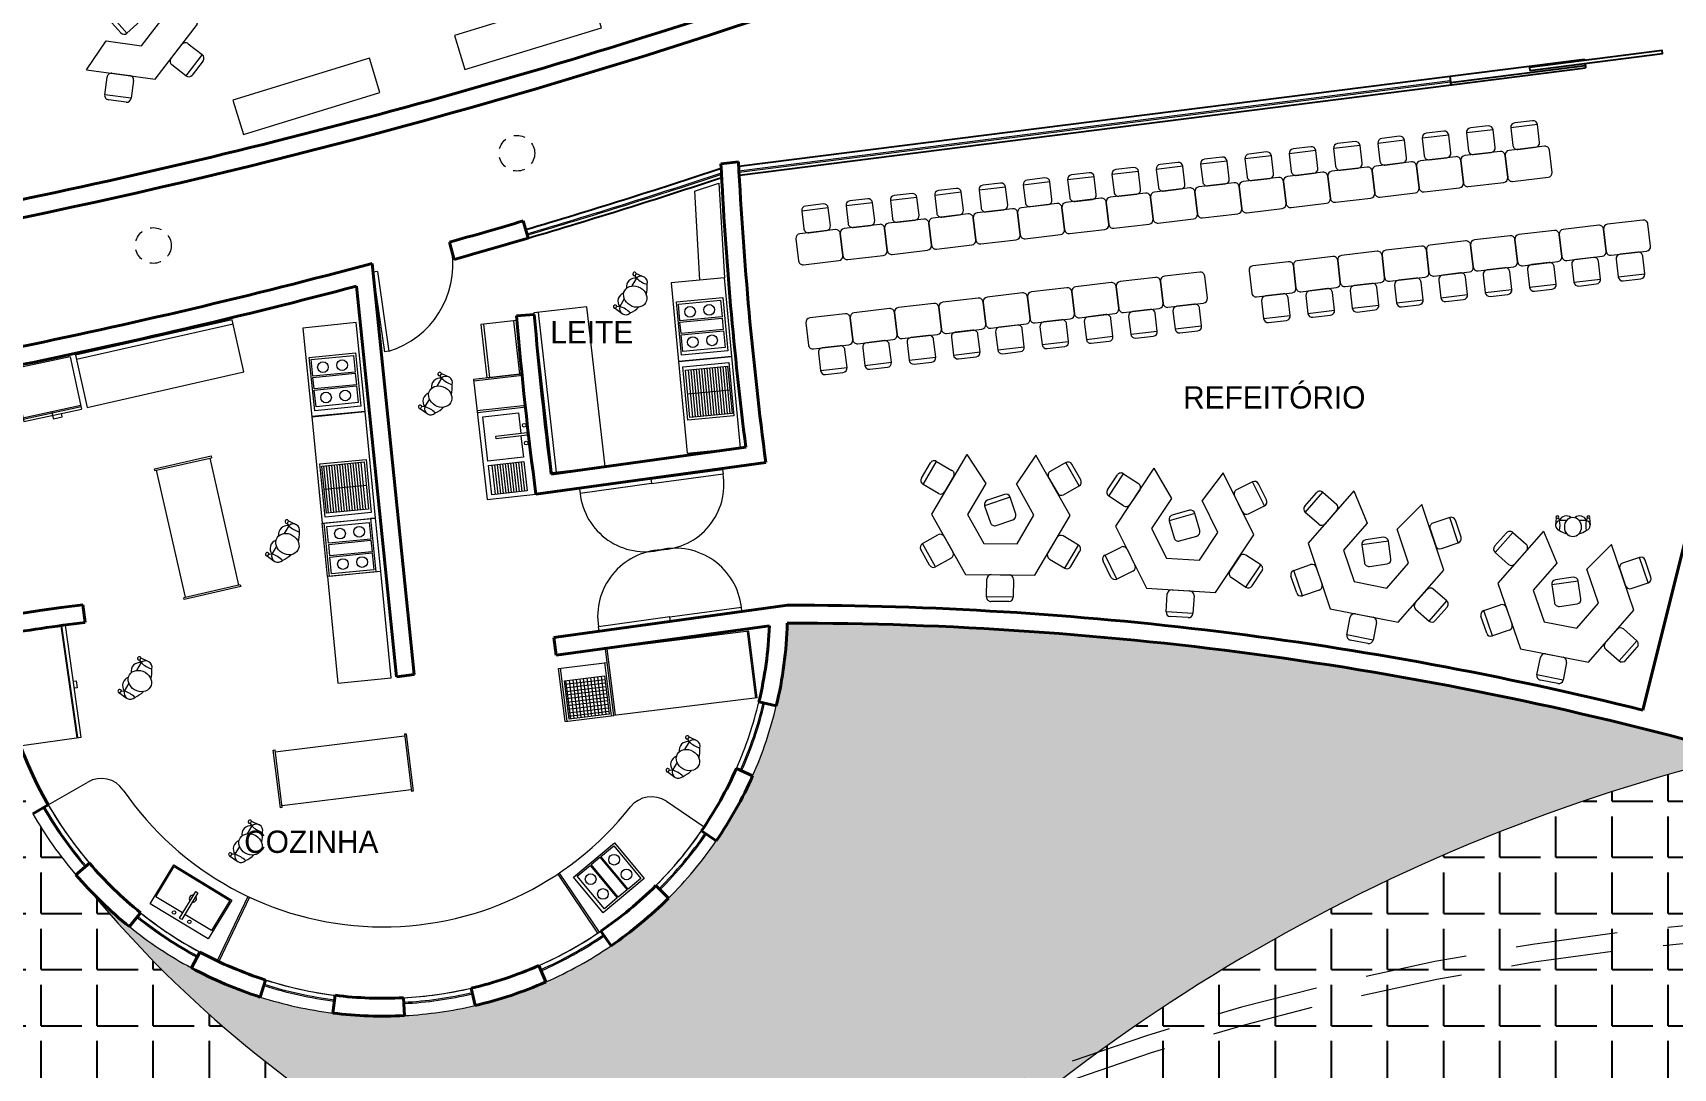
# Model space of a CAD drawing. Header units: millimetres. Extents: x 280 to 436, y 197 to 245.
# Drawn here: x 392.06 to 410.44, y 207.75 to 219.34 of the extents above; entities that cross this region are included whole.
import ezdxf

# ---------------------------------------------------------------- set-up
doc = ezdxf.new("R2010")
doc.units = ezdxf.units.MM
doc.header["$MEASUREMENT"] = 0
doc.linetypes.add('DASHED', pattern=[19.049999999999997, 12.7, -6.35])
for name, color, linetype, lineweight in [('AMBIENTACION', 23, 'Continuous', 18), ('CRISTAL', 141, 'Continuous', 13), ('DELGADITS', 171, 'Continuous', 9), ('JARDINERAS', 114, 'Continuous', 20), ('MUEBLES', 31, 'Continuous', 20), ('MURO CANCELERIA', 254, 'Continuous', 25), ('MUROS', 230, 'Continuous', 40), ('NOTAS', 7, 'Continuous', 18), ('PROYECCIONES', 161, 'DASHED', 20), ('PUERTAS', 180, 'Continuous', 18)]:
    doc.layers.add(name, color=color, linetype=linetype, lineweight=lineweight)
doc.layers.add('PISO BANQUETA', color=155, linetype='Continuous')
pattern_1 = [(0, (113.6635828855071, 389.9024706518978), (0, 0.62865), [0.4572, -0.17145]), (90, (113.6635828855071, 389.9024706518978), (-0.62865, 3.849243921652188e-17), [0.4572, -0.17145])]

# ---------------------------------------------------------------- blocks, each defined once
blk = doc.blocks.new('EDUCADORA PLANTA')
for p, q in [((-0.1864672289454461, 0.2091427851250387), (-0.1936270911326119, 0.1343951389722235)), ((-0.1864672289454461, 0.2091427851250387), (-0.1605135468888079, 0.2091427851250387)), ((-0.1605135468888079, 0.2091427851250387), (-0.1499999999975898, 0.1850000000000023)), ((-0.06763607746432854, 0.1850000000000307), (-0.1500000000000341, 0.1850000000000307)), ((0.1500000000000909, 0.1850000000000307), (0.06763607746432854, 0.1850000000000307)), ((0.1605135468927301, 0.2091427851250671), (0.150000000001512, 0.1850000000000307)), ((0.1864672289493683, 0.2091427851250671), (0.1605135468927301, 0.2091427851250671)), ((0.1864672289493683, 0.2091427851250671), (0.1936270911365341, 0.134395138972252))]:
    blk.add_line(p, q)
for centre, radius, start, end in [((-0.1360690919642593, 0.1288818236636189), 0.05782144856330422, 103.9414223532395, 256.0585776471128), ((-0.173490387917127, 0.2191794459255334), 0.01640527241768489, 322.2806059089859, 217.7193940910142), ((-0.07499999999930651, 0.1538370489080592), 0.0812165593983424, 50.44505131534515, 157.4368215115717), ((-0.3760620561862993, 0.1288818236609757), 0.2329233843179406, 346.0585776470556, 13.94142235294599), ((0.07500000000004547, 0.153837048905018), 0.08121655940112812, 22.56317848996431, 129.5549486836888), ((0.3760620561862993, 0.1288818236609472), 0.2329233843179406, 166.0585776470556, 193.941422352946), ((0.1360690919644298, 0.1288818236642157), 0.05782144856330422, 283.9414223532394, 76.05857764711287), ((0.1734903879210492, 0.2191794459255618), 0.01640527241768489, 322.2806059089859, 217.7193940910142), ((-5.684341886080801e-14, 0.2878236122147086), 0.2622037156432949, 235.1050018533677, 255.1658892739469), ((-5.684341886080801e-14, 0.2878236122147086), 0.2622037156432949, 284.8341107260804, 304.8949981466323)]:
    blk.add_arc(centre, radius, start, end)
blk.add_ellipse((0, 0.1100000000000136), major_axis=(0, 0.1100000000000136), ratio=0.8405402725447844)
blk = doc.blocks.new('MESA COMEDOR')
for p, q in [((0.09931758270556656, 0.01166266545527606), (-0.09931758270556656, -0.01166266545527606)), ((0.1548077067859595, -0.03216479316992604), (-0.1431450413307402, -0.06715278953575421)), ((-0.1431450413307402, -0.06715278953572579), (-0.1198197104201881, -0.2657879549468873)), ((0.1781330376965684, -0.2307999585810592), (0.1548077067859595, -0.03216479316989762)), ((0.2336231617769613, -0.2746274172062044), (-0.1636471690453618, -0.3212780790273086)), ((-0.0643295863397384, -0.3096154135720326), (0.1343055790713947, -0.2862900826614805)), ((0.3182699494955727, -0.5667488325952377), (0.289113285857411, -0.3184548758313497)), ((-0.2074746276704786, -0.37676820310773), (-0.1783179640323169, -0.6250621598716464)), ((-0.1228278399518672, -0.6688896184967916), (0.2744424908703991, -0.6222389566756874))]:
    blk.add_line(p, q)
for centre, start, end in [((0.1051489154331762, -0.03799612589753565), 6.697456894961179, 96.69745689495635), ((-0.09348624997795696, -0.06132145680808776), 96.69745689496278, 186.6974568949612), ((-0.1578158363176954, -0.3709368703800919), 96.69745689496278, 186.6974568949612), ((-0.07016091906740485, -0.2599566222192493), 186.6974568949612, 276.6974568949628), ((0.1284742463437283, -0.2366312913086972), 276.6974568949628, 6.697456894961179), ((0.2394544945046277, -0.3242862085590161), 6.697456894961179, 96.69745689496278), ((-0.1286591726795336, -0.6192308271440083), 186.6974568949612, 276.6974568949628), ((0.2686111581427326, -0.5725801653228757), 276.6974568949628, 6.697456894949857)]:
    blk.add_arc(centre, 0.05, start, end)
blk = doc.blocks.new('MESA COMEDOR MULTIPLE')
for p, q in [((-0.8927196992253812, 0.3949190244535146), (-0.7931134417410703, 0.5683508366159913)), ((-0.8742633105558184, 0.3266595070417679), (-0.7248539243293521, 0.5868072252855256)), ((-0.3887715267468934, 0.6686799229354392), (-0.7767094575638112, -0.004130463123033223)), ((-0.7248539243293521, 0.5868072252855541), (-0.551422112166847, 0.4872009678012148)), ((-0.3887715267468366, 0.6686799229354108), (-0.1721373483193247, 0.3437045681506561)), ((0.3877549218651097, 0.6689242059024991), (0.1713763192519195, 0.3438996655201549)), ((0.7763431416892672, -0.003248412405866929), (0.3877549218651097, 0.6689242059025275)), ((0.723612182003194, 0.5876433603126543), (0.5504071012463214, 0.4876433603126316)), ((0.8736121820031713, 0.3278357391772886), (0.723612182003194, 0.5876433603126259)), ((0.8919134521924548, 0.3961370093665266), (0.791913452192432, 0.5693420901234276)), ((-0.5329657234972842, 0.4189414503894966), (-0.6325719809815951, 0.2455096382269915)), ((0.5321058310570947, 0.4193420901233935), (0.6321058310570606, 0.2461370093665209)), ((-0.7008314983933133, 0.2270532495574571), (-0.8742633105558184, 0.3266595070417964)), ((-0.1721373483193247, 0.3437045681506561), (-0.3725643343123011, -0.003900930333259112)), ((0.1017102599942632, 0.1941391091063736), (-0.1811892238068253, 0.09429982793366776)), ((0.03792046583191677, 0.2246491428778086), (-0.1506791900354187, 0.1580896220960142)), ((0.1682697807760292, 0.005539453239009617), (0.1017102599942632, 0.194139109106402)), ((0.3721980184376434, -0.003477945195669463), (0.1713763192519195, 0.3438996655201549)), ((0.7004071012462987, 0.2278357391772943), (0.8736121820032281, 0.327835739177317)), ((-0.1811892238068253, 0.09429982793369618), (-0.1146297030250594, -0.09429982793369618)), ((-0.7767094575638112, -0.004130463123061645), (-0.3880643685864129, -0.676401452627033)), ((-0.3725643343123579, -0.00390093033323069), (-0.1861905881876282, -0.3262867426806508)), ((-0.05083990886271295, -0.1248098617051028), (0.1377597470046226, -0.05825034092330839)), ((0.1861905881875145, -0.3260752501118702), (0.3721980184376434, -0.003477945195669463)), ((0.38846193104024, -0.6759604272684214), (0.7763431416892104, -0.003248412405838508)), ((-0.8738986461648324, -0.3356932703610198), (-0.7008072664012843, -0.2354965925140391)), ((-0.7236036293942902, -0.5953303400062566), (-0.8738986461647755, -0.3356932703610198)), ((-0.6324852519986734, -0.2537202679931738), (-0.5322885741517211, -0.426811647756665)), ((-0.1861905881876282, -0.3262867426806224), (0.1861905881874577, -0.3260752501118134)), ((0.6325008752882013, -0.2530587299553702), (0.532304197441249, -0.4261501097188614)), ((0.8739142694543602, -0.3350317323232161), (0.7008228896908122, -0.2348350544762354)), ((0.7236192526838181, -0.594668801968453), (0.8739142694543034, -0.3350317323232161)), ((-0.791925643796958, -0.5771066645271503), (-0.8921223216439671, -0.4040152847636591)), ((-0.5505122496308559, -0.4951336621592759), (-0.7236036293943471, -0.595330340006285)), ((0.5505278729203837, -0.4944721241214722), (0.723619252683875, -0.5946688019684814)), ((0.7919412670864858, -0.5764451264893466), (0.892137944933495, -0.4033537467258554)), ((-0.3880643685864129, -0.6764014526270046), (0.38846193104024, -0.6759604272684498)), ((-0.1498012187730069, -0.9261809399477556), (-0.1498012187730069, -0.7261809399477386)), ((-0.09980121877299553, -0.6761809399477272), (0.1001987812269931, -0.6761809399477272)), ((0.1501987812270045, -0.7261809399477386), (0.1501987812270045, -0.9261809399477556)), ((0.1501987812270045, -0.9261809399477272), (-0.1498012187730069, -0.9261809399477272)), ((0.1001987812269931, -0.976180939947767), (-0.09980121877299553, -0.976180939947767))]:
    blk.add_line(p, q)
for centre, start, end in [((-0.7497554887004299, 0.5434492722449136), 60.13016372533556, 150.1301637253356), ((0.7486121820032281, 0.5443420901234219), 30.00000000000054, 119.9999999999997), ((-0.8493617461847407, 0.3700174600824369), 150.1301637253414, 240.1301637253356), ((-0.5763236765379247, 0.4438430147605743), 330.1301637253355, 60.13016372533556), ((0.5754071012462987, 0.4443420901233992), 119.9999999999997, 210.0000000000005), ((0.848612182003194, 0.3711370093665209), 299.9999999999997, 29.99999999999327), ((-0.6759299340222356, 0.2704112025980976), 240.1301637253356, 330.1301637253355), ((0.05456034602735826, 0.1774992289109605), 19.43866690133946, 109.4386669013328), ((0.6754071012462646, 0.2711370093665266), 210.0000000000005, 299.9999999999997), ((-0.1340393098399772, 0.1109397081291661), 109.43866690134, 199.4386669013395), ((0.1211198668091811, -0.0111004269564603), 289.43866690134, 19.43866690133946), ((-0.06747978905821128, -0.07765994773825469), 199.4386669013395, 289.43866690134), ((-0.8488494767030375, -0.378966115301921), 120.0650818626725, 210.0650818626725), ((-0.6757580969395462, -0.2787694374549119), 30.06508186267251, 120.0650818626725), ((0.6757737202290741, -0.2781078994171082), 59.93491813732749, 149.9349181373275), ((0.8488650999925653, -0.3783045772641174), 329.9349181373275, 59.93491813732749), ((-0.575561419092594, -0.4518608172184031), 300.0650818626725, 30.06508186267251), ((0.5755770423821218, -0.4511992791805994), 149.9349181373275, 239.9349181373275), ((-0.7486527988560852, -0.5520574950653838), 210.0650818626798, 300.0650818626725), ((-0.09980121877299553, -0.7261809399477386), 90, 180), ((0.1001987812269931, -0.7261809399477386), 0, 90), ((0.748668422145613, -0.5513959570275802), 239.9349181373275, 329.9349181373202), ((-0.09980121877299553, -0.9261809399477556), 180, 270), ((0.1001987812269931, -0.9261809399477556), 270.0000000000065, 0)]:
    blk.add_arc(centre, 0.05, start, end)
blk = doc.blocks.new('ANAQUEL CHICO')
for p, q in [((-0.1958384647675189, -0.6536050344858495), (-0.02760608545094101, -0.02575324739794382)), ((-0.1765199482418325, -0.6587814153878924), (-0.008287568925140931, -0.03092962829998669)), ((-0.02760608545094101, -0.02575324739794382), (-0.008287568925140931, -0.03092962829998669)), ((-0.01346394982721222, -0.05024814482578677), (1.396787756554829, -0.4281239506754844)), ((1.401964137456901, -0.4088054341496843), (1.233731758140209, -1.03665722123759)), ((1.421282653982701, -0.4139818150517272), (1.253050274666009, -1.041833602139633)), ((1.401964137456901, -0.4088054341496843), (1.421282653982701, -0.4139818150517272)), ((-0.1765199482418325, -0.6587814153878924), (-0.1958384647675189, -0.6536050344858495)), ((1.23890813904228, -1.01733870471179), (-0.1713435673397612, -0.6394628988621207)), ((1.253050274666009, -1.041833602139633), (1.233731758140209, -1.03665722123759))]:
    blk.add_line(p, q)
blk = doc.blocks.new('TARJA ESCAMOCHE')
for p, q in [((-0.1967024742779131, -0.7341036279796924), (0, 0)), ((-0.1967024742779131, -0.7341036279796924), (0, 0)), ((0, 0), (0.4926221714074472, -0.1319977130023062)), ((0.002209583420267336, -0.3781240529276886), (0.0927102969524185, -0.04037079190459281)), ((0.0927102969524185, -0.04037079190459281), (0.474250998336629, -0.1426043147201028)), ((0.474250998336629, -0.1426043147201028), (0.285313095411766, -0.8477301679111235)), ((0.4926221714074472, -0.1319977130023062), (0.2959196971295341, -0.8661013409819986)), ((-0.09622760597244451, -0.7454966450956135), (-0.005554987932782751, -0.4071018277163887)), ((0.3797820468741975, -0.4951672413156132), (0.3797820468741975, -0.4951672413156132)), ((0.2959196971295341, -0.8661013409819986), (-0.1967024742779131, -0.7341036279796924)), ((0.285313095411766, -0.8477301679111235), (-0.09622760597244451, -0.7454966450956135))]:
    blk.add_line(p, q)
blk.add_lwpolyline([(0.2676874384429766, -0.4803169152016835), (-0.0703866007581837, -0.3897302494158055), (-0.06262202940501993, -0.3607524746271338), (0.2754520097961404, -0.4513391404130118)], close=True)
for centre in [(-0.01898309493117267, -0.2844618543424815), (-0.07105732358661498, -0.4788055214497149)]:
    blk.add_circle(centre, 0.02)
for start, end in [(186.512096378192, 323.4879036218056), (7.538388449068692, 142.4616115508931)]:
    blk.add_arc((0.1890116961820922, -0.4440504799078724), 0.04, start, end)
blk = doc.blocks.new('ANAQUEL DE ESCAMOCHE')
at = {"layer": 'MUEBLES'}
for p, q in [((-0.2022794694919412, 1.788598058878051), (-0.7984788224512158, 1.721171569047385)), ((-0.7984788224512158, 1.721171569047385), (-0.5961993529592746, -0.06742648983060917)), ((-0.7487955430379429, 1.726790443199945), (-0.5465160735460017, -0.06180761567804893)), ((0, 0), (-0.2022794694919412, 1.788598058878051)), ((-0.5961993529592746, -0.06742648983060917), (0, 0))]:
    blk.add_line(p, q, dxfattribs=at)
blk = doc.blocks.new('REFRIGERADOR')
for p, q in [((0, 0), (-0.1720029425722487, -0.6419237207306594)), ((0, 0), (0.5795554957734339, -0.1552914270615133)), ((0.5400346606495532, -0.1447018512058946), (0.3680317180774182, -0.786625571936554)), ((0.5545235480439032, -0.1485841368824197), (0.3825206054717682, -0.7905078576130791)), ((0.4075525532012989, -0.7972151477921727), (0.5795554957734339, -0.1552914270615418)), ((0.4540331893634857, -0.4656637115712101), (0.4935540244873664, -0.4762532874268572)), ((0.4935540244873664, -0.4762532874268572), (0.5321910575388529, -0.4866060492309714)), ((0.5580729620490956, -0.3900134666020563), (0.5194359289976092, -0.3796607047979421)), ((0.5321910575388529, -0.4866060492309714), (0.5580729620490956, -0.3900134666020563)), ((-0.1720029425722487, -0.6419237207306594), (0.4075525532012989, -0.7972151477921727))]:
    blk.add_line(p, q)
blk = doc.blocks.new('HORNO')
at = {"layer": 'MUEBLES'}
for p, q in [((0.7750923428491205, 0.348900931578811), (0, 0)), ((1.377134636914036, -1.134724720719362), (0.7203799421774306, 0.3242726305261669)), ((1.386253370359327, -1.130620003877254), (0.7294986756227217, 0.3283773473682743)), ((1.431847037585726, -1.110096419666746), (0.7750923428491205, 0.348900931578811)), ((0, 0), (0.6567546947365486, -1.458997351245529)), ((1.103469690217423, -0.3805977440439108), (1.139944623998531, -0.3641788766755099)), ((1.139944623998531, -0.3641788766755099), (1.180991792419604, -0.4553662111283643)), ((1.180991792419604, -0.4553662111283643), (1.144516858638497, -0.4717850784967936)), ((0.6567546947365486, -1.458997351245529), (1.431847037585726, -1.110096419666746))]:
    blk.add_line(p, q, dxfattribs=at)
blk = doc.blocks.new('TARJA CON MESA DE APOYO')
at = {"layer": 'MUEBLES'}
for p, q in [((-0.2184917042943084, 1.943739432577757), (-0.6159882953720626, 1.899057668046936)), ((-0.6159882953720626, 1.899057668046936), (-0.5489656485758019, 1.302812781430362)), ((-0.5861760510412068, 1.902408800386752), (-0.5191534042449462, 1.306163913770206)), ((-0.1812813018289035, 1.344143413621424), (-0.2483039486251641, 1.94038830023797)), ((-0.1514690574980477, 1.347494545961212), (-0.2184917042943084, 1.943739432577757)), ((-0.1514690574980477, 1.347494545961212), (-0.69802687022991, 1.286057119731339)), ((-0.1492349692715038, 1.327619716407298), (-0.695792782003366, 1.266182290177397)), ((-0.5489656485758019, 1.302812781430362), (-0.1514690574980477, 1.347494545961212)), ((0, 0), (-0.1514690574980477, 1.347494545961212)), ((-0.6976817732044083, 1.28298707778751), (-0.5465578127318622, -0.06143742622992932)), ((-0.111704411327139, 0.9937414776943001), (-0.6582622240589444, 0.9323040514643992)), ((-0.1094703231005951, 0.9738666481404437), (-0.6560281358324005, 0.9124292219105428)), ((-0.5941243000447685, 0.8673209099663666), (-0.1966277089670712, 0.9120026744971881)), ((-0.5382720943812274, 0.3704501711192449), (-0.5941243000447685, 0.8673209099663666)), ((-0.1966277089670712, 0.9120026744971881), (-0.1706525137600465, 0.6809229117398559)), ((-0.1673013814202591, 0.6511106674090001), (-0.1407755033034732, 0.4151319356500665)), ((-0.1407755033034732, 0.4151319356500665), (-0.5382720943812274, 0.3704501711192449)), ((-0.532663012699004, 0.3205508246815327), (-0.1351664216212498, 0.3652325892123542)), ((-0.4957558415264316, -0.007781659083065051), (-0.532663012699004, 0.3205508246815327)), ((-0.4929133535912911, 0.3250190011345921), (-0.4560061824187187, -0.003313482629977216)), ((-0.4631011092603217, 0.328370133474408), (-0.426193938087863, 3.764970981023907e-05)), ((-0.4332888649295796, 0.3317212658142523), (-0.3963816937570073, 0.003388782049654537)), ((-0.4034766205987239, 0.3350723981540398), (-0.3665694494261516, 0.006739914389470414)), ((-0.3736643762678113, 0.3384235304938557), (-0.3367572050953527, 0.01009104672928629)), ((-0.3438521319370693, 0.3417746628336715), (-0.306944960764497, 0.01344217906910217)), ((-0.3140398876062136, 0.3451257951734874), (-0.2771327164336412, 0.01679331140891804)), ((-0.2842276432754147, 0.3484769275132749), (-0.2473204721028992, 0.0201444437487055)), ((-0.2544153989446158, 0.3518280598530907), (-0.2175082277721003, 0.02349557608852137)), ((-0.2246031546137033, 0.3551791921929066), (-0.1876959834411878, 0.02684670842833725)), ((-0.1947909102829044, 0.3585303245327509), (-0.1578837391103889, 0.03019784076815313)), ((-0.1649786659521055, 0.3618814568725384), (-0.1280714947795332, 0.033548973107969)), ((-0.1351664216212498, 0.3652325892123542), (-0.09825925044879114, 0.03690010544778488)), ((-0.5465578127319191, -0.06143742622990089), (0, 0)), ((-0.09825925044879114, 0.03690010544778488), (-0.4957558415264316, -0.007781659083065051))]:
    blk.add_line(p, q, dxfattribs=at)
blk.add_lwpolyline([(-0.4480994030519128, 0.6497356843386513), (-0.1002898858588992, 0.688832228303113), (-0.09693875351911174, 0.6590199839722857), (-0.4447482707121253, 0.6199234400077955)], close=True, dxfattribs=at)
for centre in [(-0.1321866133580443, 0.7720034536870912), (-0.1097117562432572, 0.5720632950585127)]:
    blk.add_circle(centre, 0.02, dxfattribs=at)
blk = doc.blocks.new('ESTUFA DOBLE (carnes y sopas)')
at = {"layer": 'MUEBLES'}
for p, q in [((0, 0), (-0.5969253120485405, -0.06066441985015558)), ((0.1011073664168407, -0.9948755200809103), (0, 0)), ((-0.5969253120485405, -0.06066441985015558), (-0.4958179456315861, -1.055539939931066)), ((0.1011073664168975, -0.9948755200809387), (-0.4960684743249431, -1.053022018120458)), ((-0.4960684743249431, -1.053022018120458), (-0.3797754782459037, -2.247373699604083)), ((-0.4958179456315861, -1.055539939931066), (0.1011073664168407, -0.9948755200809103)), ((0.2174003624959369, -2.189227201564591), (0.1011073664168975, -0.9948755200809387)), ((-0.3640192900443822, -1.604526008821637), (-0.3124626314084367, -2.134022917575066)), ((-0.334160498007293, -1.601618683919668), (-0.2826038393713475, -2.131115592673069)), ((-0.3043017059702038, -1.59871135901767), (-0.2527450473342583, -2.1282082677711)), ((-0.2744429139331146, -1.595804034115702), (-0.2228862552971691, -2.125300942869131)), ((-0.2445841218960254, -1.592896709213733), (-0.1930274632600799, -2.122393617967163)), ((-0.2445841218960254, -1.592896709213733), (-0.1930274632600799, -2.122393617967163)), ((-0.2147253298589362, -1.589989384311764), (-0.1631686712229907, -2.119486293065165)), ((-0.184866537821847, -1.587082059409767), (-0.1333098791859015, -2.116578968163196)), ((-0.184866537821847, -1.587082059409767), (-0.1333098791859015, -2.116578968163196)), ((-0.1550077457847578, -1.584174734507798), (-0.1034510871488123, -2.113671643261227)), ((-0.1550077457847578, -1.584174734507798), (-0.1034510871488123, -2.113671643261227)), ((-0.1251489537476687, -1.581267409605829), (-0.07359229511172316, -2.110764318359259)), ((-0.09529016171052263, -1.57836008470386), (-0.04373350307463397, -2.107856993457261)), ((-0.06543136967343344, -1.575452759801863), (-0.01387471103748794, -2.104949668555292)), ((-0.03557257763634425, -1.572545434899894), (0.01598408099960125, -2.102042343653324)), ((-0.005713785599255061, -1.569638109997925), (0.04584287303669043, -2.099135018751355)), ((0.02414500643783413, -1.566730785095956), (0.07570166507377962, -2.096227693849357)), ((0.05400379847492331, -1.563823460193959), (0.1055604571108688, -2.093320368947388)), ((0.1146173851694812, -1.825180035518372), (-0.3582407465406163, -1.871221825143181)), ((-0.3797754782459037, -2.247373699604083), (0.2174003624959369, -2.189227201564591)), ((0.2174003624959369, -2.189227201564591), (0.1613000797827908, -2.194689637845897)), ((0.2755468605354281, -2.786403042306461), (0.2174003624959369, -2.189227201564591)), ((-0.3797754782459037, -2.247373699604083), (-0.3562523155268309, -2.245083269480148)), ((-0.3216289802064125, -2.84454954034598), (-0.3797754782459037, -2.247373699604083)), ((0.2755468605354281, -2.786403042306461), (-0.3216289802064125, -2.84454954034598)), ((-0.3216289802064125, -2.84454954034598), (-0.2053359841273732, -4.038901221829718)), ((0.3918398566144674, -3.980754723790085), (0.2755468605354281, -2.786403042306461)), ((-0.2053359841273732, -4.038901221829605), (0.3918398566144674, -3.980754723790085)), ((0.3719339952564269, -3.982692940391416), (0.3918398566144674, -3.980754723790085))]:
    blk.add_line(p, q, dxfattribs=at)
for points in [[(0.05387372059271911, -0.9347748673155536), (-0.4634615498493417, -0.9873506978523778), (-0.5241259696994689, -0.3904253858038373), (-0.00679069925740805, -0.3378495552670415)], [(-0.01112015491492002, -0.5534305151582828), (-0.4837799120061277, -0.6014660555712794), (-0.5027643414230738, -0.4146632066895108), (-0.03010458433186614, -0.3666276662764858)], [(0.00306782996790389, -0.6952755923990424), (-0.4699633698637626, -0.7433488818535068), (-0.4829434054871058, -0.6156280228389335), (-0.009912205655496109, -0.5675547333844406)], [(0.02368463584497249, -0.8959024391703849), (-0.4489751212462352, -0.94393797958341), (-0.4679595506631244, -0.7571351307016414), (0.00470020642808322, -0.7090995902886448)], [(0.1704205960875811, -2.128927887232777), (-0.3471317992219838, -2.179321518867027), (-0.4052782972615319, -1.582145678125158), (0.1122740980480899, -1.531752046490908)], [(0.1403957144874539, -2.089928489895073), (-0.3324624172226436, -2.135970279519881), (-0.3840190758585891, -1.60647337076648), (0.08883905585150842, -1.560431581141671)], [(-0.3562523155268309, -2.245083269480148), (0.1613000797827908, -2.194689637845897), (0.2194465778222821, -2.791865478587766), (-0.2981058174872828, -2.842259110222017)], [(-0.3262274339267037, -2.284082666817852), (0.1466306977833938, -2.238040877193043), (0.1648271643547901, -2.42492212696132), (-0.3080309673553643, -2.470963916586129)], [(-0.3064569046449606, -2.48479467568103), (0.1667728256996384, -2.438716703816766), (0.1792141153022158, -2.566491167091868), (-0.2940156150423832, -2.612569138956133)], [(-0.2928672418620977, -2.626698325803005), (0.1799908898479998, -2.580656536178196), (0.1981873564193393, -2.767537785946473), (-0.2746707752907582, -2.813579575571282)]]:
    blk.add_lwpolyline(points, close=True, dxfattribs=at)
for centre, radius in [((-0.371307413967088, -0.4996168931829175), 0.05999999999999999), ((-0.156954026008691, -0.4763987574776252), 0.05999999999999999), ((-0.3368382108454284, -0.8387867044212385), 0.05999999999999999), ((-0.1223405984565034, -0.8169877072063798), 0.05999999999999999), ((-0.1805363012045405, -2.363612521714629), 0.06), ((0.03405133552320194, -2.342718308072648), 0.06), ((-0.1473595296756116, -2.704344416134745), 0.06), ((0.06708986876373046, -2.682030468391929), 0.06)]:
    blk.add_circle(centre, radius, dxfattribs=at)

msp = doc.modelspace()

# ---------------------------------------------------------------- hatches: boundary and pattern name
at = {"layer": 'JARDINERAS'}
h = msp.add_hatch(dxfattribs=at)
h.set_pattern_fill('GRASS', color=256, scale=0.009000000000000001, style=0)
h.set_pattern_definition([(90, (113.6635828855071, 389.9024706518978), (-0.1616445, 0.1616445), [0.0428625, -0.2804265]), (45, (113.6635828855071, 389.9024706518978), (-0.1616446101792448, 0.1616446101792448), [0.0428625, -0.1857375]), (135, (113.6635828855071, 389.9024706518978), (-0.1616446101792448, -0.1616446101792448), [0.0428625, -0.1857375])])
h.paths.add_polyline_path([(411.2178907018105, 211.2551592111907, 0.06864835194375901), (400.5318230269418, 212.7330406168387), (400.5168779023758, 212.7309858026642, -0.6707126948337927), (392.6719907673713, 209.7726808194815, 0.188210994291899), (400.910334433703, 205.1692596931011, -0.1492698085907138)])
h.paths.add_polyline_path([(401.6273179416604, 207.0017029869819), (401.7136098359423, 206.8074062871056, 0.02660377320633303), (399.5088736418485, 205.7265108251508), (399.4122967390076, 205.9016476340678, -0.02150049898605474)], flags=16)
at = {"layer": 'PISO BANQUETA'}
h = msp.add_hatch(dxfattribs=at)
h.set_pattern_fill('ANGLE', color=256, scale=0.09, style=0)
h.set_pattern_definition(pattern_1)
edge = h.paths.add_edge_path()
edge.add_arc((416.0297860547425, 191.333564001073), 20.49449420218405, 103.5792243581979, 137.5386042127146, ccw=False)
edge.add_arc((396.2458137034467, 160.5945007252826), 52.82674898070818, 69.1878962441175, 73.53566319074122, ccw=False)
edge.add_arc((402.7577025711325, 183.1526722179549), 29.48987471016586, 44.498598025629576, 65.43926688040028, ccw=False)
edge.add_line((423.7918747163188, 203.8218839249346), (423.7918747163188, 202.3879732521744))
edge.add_line((423.7918747163188, 202.3879732521744), (422.6469241201734, 202.3879732521744))
edge.add_arc((422.6469241201734, 203.3879732521743), 0.9999999999999147, 235.0290379093172, 270.00000000000324, ccw=False)
edge.add_line((422.0737629095601, 202.5685306204739), (418.8728518947455, 204.8074158838749))
edge.add_arc((418.2996906841321, 203.9879732521744), 0.9999999999999831, 55.02903790931733, 90)
edge.add_line((418.2996906841321, 204.9879732521744), (403.5052556458276, 204.9879732521744))
edge.add_arc((403.5052556458275, 203.9879732521748), 0.9999999999995737, 89.99999999999349, 124.9709620906877)
edge.add_line((402.9320944352143, 204.8074158838749), (399.7311834203995, 202.5685306204739))
edge.add_arc((399.1580222097861, 203.3879732521744), 1.000000000000076, 270, 304.97096209067894, ccw=False)
edge.add_line((399.1580222097861, 202.3879732521744), (400.9105111453991, 205.1692596944274))
edge.add_line((400.9105111453991, 205.1692596944274), (400.9103344337031, 205.1692596931011))
h = msp.add_hatch(dxfattribs=at)
h.set_pattern_fill('ANGLE', color=256, scale=0.09, style=0)
h.set_pattern_definition(pattern_1)
h.paths.add_polyline_path([(399.1580222097861, 202.3879732521744), (400.9104969745437, 205.1692372045802, -0.1882142667903769), (392.6719907673758, 209.7726808194761, -0.0700726203720825), (391.9481290116399, 210.808604416572, 0.2809655842414941), (387.6817882294456, 205.2705286059105, -0.1663560418056459), (379.8075695050102, 208.7452968468162, 0.01049031213505142), (378.3493371817625, 207.9603138091881), (378.3493371817625, 204.3879732521743, 0.4142135623730896), (380.3493371817625, 202.3879732521744)])

# ---------------------------------------------------------------- linework, layer by layer
at = {"layer": 'CRISTAL'}
for p, q in [((399.9754730596416, 217.7993213986687), (407.9455482370775, 218.8090040619255)), ((399.9773582553303, 217.7844403356282), (407.9474334327662, 218.7941229988849))]:
    msp.add_line(p, q, dxfattribs=at)
for centre, radius, start, end in [((377.9523803026685, 283.6372504801922), 69.38363203102007, 286.4488310872621, 288.3355191476032), ((377.9523803026685, 283.6372504801922), 69.39863203102007, 286.4488310872621, 288.3355191476032), ((395.9878053072305, 212.8605032358201), 4.38092411518753, 336.0573511603391, 346.5317813002137), ((395.9878053072305, 212.8605032358201), 4.39592411518753, 336.0573511603391, 346.5317813002137), ((395.9878053072305, 212.8605032358201), 4.39592411518753, 209.979356093329, 220.5593560933284), ((395.9878053072305, 212.8605032358201), 4.38092411518753, 209.979356093329, 220.5593560933284), ((395.9878053072305, 212.8605032358201), 4.38092411518753, 314.8973511603398, 325.4773511603383), ((395.9878053072305, 212.8605032358201), 4.39592411518753, 314.8973511603398, 325.4773511603383), ((395.9878053072305, 212.8605032358201), 4.39592411518753, 231.1393560933299, 241.7193560933292), ((395.9878053072305, 212.8605032358201), 4.38092411518753, 231.1393560933299, 241.7193560933292), ((395.9878053072305, 212.8605032358201), 4.38092411518753, 293.7373511603383, 304.3173511603374), ((395.9878053072305, 212.8605032358201), 4.39592411518753, 293.7373511603383, 304.3173511603374), ((395.9878053072305, 212.8605032358201), 4.39592411518753, 252.299356093329, 262.8793560933289), ((395.9878053072305, 212.8605032358201), 4.38092411518753, 252.299356093329, 262.8793560933289), ((395.9878053072305, 212.8605032358201), 4.38092411518753, 273.0183536268343, 283.1573511603386), ((395.9878053072305, 212.8605032358201), 4.39592411518753, 273.0183536268343, 283.1573511603386)]:
    msp.add_arc(centre, radius, start, end, dxfattribs=at)
at = {"layer": 'DELGADITS'}
for radius, start, end in [(4.33092411518753, 336.0573511603391, 346.5269061287646), (4.53092411518753, 336.0573511603391, 346.5317813002137), (4.33092411518753, 209.979356093329, 220.5593560933302), (4.53092411518753, 209.979356093329, 220.5593560933284), (4.33092411518753, 314.8973511603381, 325.4773511603383), (4.53092411518753, 314.8973511603398, 325.4773511603383), (4.33092411518753, 231.1393560933299, 241.7193560933299), (4.53092411518753, 231.1393560933299, 241.7193560933292), (4.33092411518753, 293.7373511603391, 304.3173511603374), (4.53092411518753, 293.7373511603383, 304.3173511603374), (4.33092411518753, 252.299356093329, 262.8793560933297), (4.33092411518753, 273.0183536268343, 283.1573511603386), (4.53092411518753, 252.299356093329, 262.8793560933289), (4.53092411518753, 273.0183536268343, 283.1573511603386)]:
    msp.add_arc((395.9878053072305, 212.8605032358201), radius, start, end, dxfattribs=at)
at = {"layer": 'JARDINERAS'}
for centre, radius, start, end in [((416.0297860547293, 191.3335640010891), 20.49449420216341, 103.5792243581637, 137.5386042127232), ((402.6892670321078, 218.0262963829275), 12.97952208801276, 219.1050916813496, 262.1224247435842)]:
    msp.add_arc(centre, radius, start, end, dxfattribs=at)
at = {"layer": 'MUEBLES'}
for p, q in [((399.7507798379698, 217.6614602392139), (399.8129967960703, 216.6017942434554)), ((399.4762313193713, 217.57138215446), (399.5346936873871, 216.5756635383595)), ((399.8129967960703, 216.6017942434553), (399.2156242034529, 216.5457051572648)), ((399.2156242034529, 216.5457051572648), (399.2983575247256, 215.6645601434812)), ((399.8129967960703, 216.6017942434554), (399.534845515926, 216.574136607342)), ((399.895730117343, 215.7206492296717), (399.8129967960703, 216.6017942434554)), ((399.895730117343, 215.7206492296717), (399.2983575247256, 215.6645601434812)), ((399.2983575247256, 215.6645601434812), (399.895730117343, 215.7206492296717)), ((399.2983575247256, 215.6645601434812), (399.3947462217083, 214.6379795780579)), ((399.8180223725552, 215.0722507188803), (399.7682899558589, 215.6019220812917)), ((399.847891002186, 215.0750551731898), (399.7981585854897, 215.6047265356011)), ((399.8777596318169, 215.0778596274994), (399.8280272151207, 215.6075309899107)), ((399.9921188143256, 214.6940686642484), (399.895730117343, 215.7206492296717)), ((399.4595988169848, 215.038597267166), (399.4098664002885, 215.5682686295773)), ((399.4894674466156, 215.0414017214755), (399.4397350299193, 215.5710730838869)), ((399.5193360762465, 215.044206175785), (399.4696036595503, 215.5738775381963)), ((399.5492047058774, 215.0470106300946), (399.4994722891811, 215.5766819925059)), ((399.5790733355082, 215.0498150844041), (399.529340918812, 215.5794864468154)), ((399.608941965139, 215.0526195387136), (399.5592095484428, 215.5822909011249)), ((399.63881059477, 215.0554239930231), (399.5890781780737, 215.5850953554345)), ((399.6686792244008, 215.0582284473327), (399.6189468077046, 215.587899809744)), ((399.6686792244008, 215.0582284473327), (399.6189468077046, 215.587899809744)), ((399.6985478540316, 215.0610329016422), (399.6488154373354, 215.5907042640535)), ((399.6985478540316, 215.0610329016422), (399.6488154373354, 215.5907042640535)), ((399.7284164836626, 215.0638373559517), (399.6786840669662, 215.593508718363)), ((399.7582851132935, 215.0666418102613), (399.7085526965973, 215.5963131726726)), ((399.7582851132935, 215.0666418102613), (399.7085526965973, 215.5963131726726)), ((399.7881537429243, 215.0694462645708), (399.7384213262281, 215.5991176269821)), ((399.3998858740674, 215.3001610850105), (399.8728997986241, 215.3445737666629)), ((399.3947462217083, 214.6379795780579), (399.9921188143256, 214.6940686642484)), ((400.0878227032492, 212.6403814396897), (398.4800786421866, 212.4414869095533)), ((400.1650169851544, 211.8942138694744), (400.0729361841653, 212.63853982367)), ((400.1799035042383, 211.8960554854941), (400.0878227032492, 212.6403814396898)), ((397.9526557693076, 212.2250957979888), (398.4984948023845, 212.2926217187142)), ((398.5721594431758, 211.6971609553577), (398.4800786421866, 212.4414869095533)), ((398.5721594431758, 211.6971609553577), (398.4984948023845, 212.2926217187142)), ((398.5920081352876, 211.6996164433841), (398.4999273342985, 212.4439423975797)), ((398.0263204100989, 211.6296350346323), (397.9526557693076, 212.2250957979888)), ((398.0511312752387, 211.6327043946653), (397.9774666344475, 212.2281651580218)), ((398.0193781937613, 212.0865069778655), (398.4697594762742, 212.1422237898489)), ((398.1918777867082, 212.1078469574797), (398.245014103822, 211.6783248474049)), ((398.2315751709319, 212.1127579335324), (398.2847114880458, 211.6832358234576)), ((398.2712725551556, 212.1176689095851), (398.3244088722695, 211.6881467995103)), ((398.3109699393793, 212.1225798856379), (398.3641062564932, 211.6930577755631)), ((398.3506673236031, 212.1274908616907), (398.4038036407169, 211.6979687516159)), ((398.3903647078268, 212.1324018377434), (398.4435010249407, 211.7028797276686)), ((398.4300620920505, 212.1373128137961), (398.4831984091644, 211.7077907037213)), ((398.4697594762742, 212.1422237898489), (398.5228957933882, 211.7127016797741)), ((398.5473485780358, 211.6940915953247), (398.4736839372445, 212.2895523586812)), ((398.0725145108751, 211.6569848677907), (398.0193781937613, 212.0865069778655)), ((398.024289169814, 212.0468095936417), (398.474670452327, 212.1025264056251)), ((398.0292001458668, 212.007112209418), (398.4795814283798, 212.0628290214014)), ((398.0330882498133, 212.0882030532687), (398.0862245669271, 211.6586809431939)), ((398.0341111219195, 211.9674148251942), (398.4844924044325, 212.0231316371776)), ((398.0390220979722, 211.9277174409704), (398.4894033804853, 211.9834342529539)), ((398.043933074025, 211.8880200567467), (398.494314356538, 211.9437368687301)), ((398.072785634037, 212.0931140293214), (398.1259219511509, 211.6635919192466)), ((398.1124830182607, 212.0980250053742), (398.1656193353746, 211.6685028952994)), ((398.1521804024844, 212.1029359814269), (398.2053167195983, 211.6734138713521)), ((398.0488440500778, 211.8483226725229), (398.4992253325908, 211.9040394845063)), ((398.0537550261305, 211.8086252882992), (398.5041363086435, 211.8643421002826)), ((398.0586660021833, 211.7689279040754), (398.5090472846963, 211.8246447160588)), ((398.063576978236, 211.7292305198516), (398.5139582607491, 211.7849473318351)), ((398.0684879542887, 211.6895331356279), (398.5188692368018, 211.7452499476113)), ((400.1799035042383, 211.8960554854941), (398.5721594431758, 211.6971609553577)), ((398.0263204100989, 211.6296350346323), (398.5721594431758, 211.6971609553577)), ((398.5228957933882, 211.7127016797741), (398.0725145108751, 211.6569848677907)), ((392.2363350201394, 210.6963927080082), (392.6796283114618, 210.9521152928199)), ((399.1617707430656, 210.7363744759647), (399.5870797837833, 210.4517427799118)), ((397.944509899574, 209.9212631562223), (398.3915973537582, 209.2578531711367)), ((397.9610951492011, 209.9324403425769), (398.4081826033853, 209.2690303574913)), ((394.4718803315033, 209.6715541024566), (394.1284178437751, 208.9490352310605)), ((394.4899433032882, 209.6629675402634), (394.14648081556, 208.9404486688673))]:
    msp.add_line(p, q, dxfattribs=at)
for points in [[(398.3171282043185, 219.7839525091448), (396.7875489058408, 219.3144983903338), (396.9049124355435, 218.9321035657144), (398.4344917340212, 219.4015576845255)], [(395.8348962132608, 219.0589429979694), (394.3053169147831, 218.5894888791585), (394.4226804444858, 218.207094054539), (395.9522597429635, 218.6765481733501)], [(399.8489583402082, 215.7811100155112), (399.3312354266066, 215.7324994741461), (399.2751463404161, 216.3298720667634), (399.7928692540177, 216.3784826081285)], [(399.78688817617, 216.1629411477045), (399.3138742516131, 216.1185284660521), (399.2963216350963, 216.3054712876956), (399.7693355596533, 216.3498839693481)], [(399.7999889487036, 216.0209915277279), (399.3266033030815, 215.9765439440812), (399.3146022266906, 216.1043605052838), (399.7879878723127, 216.1488080889306)], [(399.8190679763495, 215.8202126069368), (399.3460540517926, 215.7757999252843), (399.3285014352758, 215.9627427469279), (399.8015153598326, 216.0071554285803)], [(399.3451293018604, 215.6040993576418), (399.862852215462, 215.6527098990069), (399.9189413016526, 215.0553373063896), (399.4012183880509, 215.0067267650244)], [(399.3750196657192, 215.5649967662162), (399.848033590276, 215.6094094478686), (399.8977660069722, 215.0797380854573), (399.4247520824155, 215.0353254038049)], [(398.4520155890638, 209.4868302869188), (398.120050982167, 209.8870795839424), (398.5818770941172, 210.2701156688233), (398.913841701014, 209.8698663717998)], [(398.6225606809119, 209.6624876603885), (398.3190251880237, 210.0284600114347), (398.417839606751, 210.1104161570481), (398.7213750996391, 209.7444438060019)], [(398.7324294204921, 209.7533181889322), (398.4291322756354, 210.1190031640653), (398.5736569450689, 210.2388711449266), (398.8769540899256, 209.8731861697935)], [(398.4674674999197, 209.5335602019487), (398.164170355063, 209.8992451770818), (398.3086950244965, 210.0191131579431), (398.6119921693532, 209.6534281828101)]]:
    msp.add_lwpolyline(points, close=True, dxfattribs=at)
for centre in [(399.427123801456, 216.21951289136), (399.6416487915296, 216.2410880017604), (399.4589933241447, 215.8800889376635), (399.6736516611873, 215.9002438462026), (398.5763796416799, 210.0823762902247), (398.3139724827715, 209.864737208778), (398.7151167989181, 209.9173355135775), (398.4516116882256, 209.6987857968464)]:
    msp.add_circle(centre, 0.06, dxfattribs=at)
for centre, radius, start, end in [((377.9523803026685, 283.6372504801922), 69.48363203102006, 288.0452889320547, 288.2835538688757), ((392.8295346919654, 210.6922536429284), 0.3, 34.47079216132423, 119.9793560933231), ((395.9878053072304, 212.86050323582), 3.530924115187456, 214.470792161326, 321.716740811778), ((395.9878053072304, 212.86050323582), 4.330924115187456, 209.979356093329, 326.2081768797744), ((398.9949176379192, 210.4870553204571), 0.3, 56.20817687977916, 141.7167408117803)]:
    msp.add_arc(centre, radius, start, end, dxfattribs=at)
at = {"layer": 'MURO CANCELERIA'}
for p, q in [((399.9757371353254, 217.8497544780998), (409.448940224798, 219.0498597107368)), ((399.9807665808157, 217.7495923789951), (409.4615081960558, 218.9506526238001)), ((409.4583124124093, 218.975879001196), (407.9486364390598, 218.7846268958533)), ((409.4487745766481, 219.0511672782089), (409.4507178346811, 219.0358278917111)), ((409.4551166287628, 219.0011053785921), (409.4615081960558, 218.9506526237998)), ((407.9392642514486, 218.8586076053938), (407.9518322227063, 218.7594005184571))]:
    msp.add_line(p, q, dxfattribs=at)
msp.add_lwpolyline([(408.8363656471932, 218.9218565601889), (410.3242118597458, 219.1124179618233), (410.319765427041, 219.1471343734495), (408.8319192144884, 218.9565729718151)], close=True, dxfattribs=at)
for radius, end in [(69.33363203102007, 288.3469615718927), (69.43363203102007, 288.3241507326998)]:
    msp.add_arc((377.9523803026685, 283.6372504801922), radius, 286.4488310872621, end, dxfattribs=at)
at = {"layer": 'MUROS'}
for p, q in [((399.7711354868752, 217.8777038903866), (399.9703080892728, 217.8994588587815)), ((397.5567226865301, 217.2372085833454), (397.6133551115777, 217.0453941719128)), ((396.7317888808862, 216.9992011565584), (396.7850447223288, 216.8003594103977)), ((395.8639432649977, 216.7607096272653), (396.3368081338977, 212.1562654935389)), ((395.6889265447138, 216.5071962241223), (396.138555537478, 212.129007624697)), ((397.4828197508899, 216.1737418015882), (397.6820955023616, 216.1907469442051)), ((400.0522952587728, 214.7023423598254), (397.8726981281385, 214.4026682380839)), ((400.2762071716988, 214.5312466272357), (397.700409097829, 214.1770985992717)), ((410.7004175743662, 214.1516430714564), (410.1042271848025, 211.7574524280932)), ((392.6483901225491, 212.7407766730974), (392.6223696496551, 212.9390767865375)), ((400.5181487223354, 212.9330420447721), (397.8997885999518, 212.5730421351329)), ((400.3158772316834, 212.703350099436), (397.9270304405277, 212.3749061158884)), ((397.8997885999518, 212.5730421351329), (397.9270304405277, 212.3749061158884)), ((396.3368081338977, 212.1562654935389), (396.1385555374781, 212.129007624697)), ((400.1995399621844, 211.8514468014353), (400.3941256573675, 211.805223979151)), ((399.9460626258932, 211.1029189019214), (400.128853051834, 211.0217544997221)), ((392.2363350201394, 210.6963927080082), (392.0630939202118, 210.5964551210059)), ((399.5560633248659, 210.4060300925379), (399.7208437699965, 210.2926836991123)), ((392.6974603933334, 210.0443828479275), (392.5455138421407, 209.9143357580689)), ((399.0447396858287, 209.7925958225403), (399.1859074503656, 209.6509213285208)), ((393.2704607813187, 209.4881238949081), (393.1449751134271, 209.3323890331918)), ((398.4294772234246, 209.2834734700532), (398.5422324623183, 209.1182879497979)), ((393.935853598361, 209.0465292091675), (393.8410954518641, 208.8704017165025)), ((397.7311954761465, 208.8959737037773), (397.8117043986096, 208.7128936300285)), ((394.6710148238188, 208.7346134512634), (394.6102060703801, 208.5440818383871)), ((397.0191619433505, 208.4485221811555), (396.9736367211265, 208.6432719029562)), ((395.4261564394488, 208.364524600761), (395.4509482414523, 208.5629820686312)), ((396.2263849486239, 208.3358647870266), (396.2158537794704, 208.5355873307623)), ((396.2262382887901, 208.3386461757439), (396.2158537794703, 208.5355873307623))]:
    msp.add_line(p, q, dxfattribs=at)
for centre, radius, start, end in [((405.6911890729341, 218.8593867837408), 14.22902641648126, 146.5375225363657, 185.9136133539998), ((405.6911890729341, 218.8593867837408), 14.02902641648126, 145.9798810603755, 185.8327374554964), ((376.9051444472988, 289.3833944969198), 73.46208795906382, 281.6462194194578, 289.0902815745653), ((376.9051444472988, 289.3833944969198), 73.66208795906383, 276.4092385057204, 289.2007506579423), ((440.2093845119014, 219.8198017056432), 40.48185034604811, 182.7493300775288, 187.2624008748575), ((441.9623842076701, 220.0151579659685), 42.0453402821932, 182.884311155871, 187.4943553114003), ((377.9523803026685, 283.6372504801922), 69.23363203102006, 285.7384785804186, 286.4490212415905), ((377.9523803026685, 283.6372504801922), 69.43363203102007, 285.7363330003265, 286.4490212415905), ((377.9523803026685, 283.6372504801922), 69.23363203102006, 281.533171543152, 284.9936432671846), ((377.9523803026685, 283.6372504801922), 69.43363203102007, 281.5368577381805, 284.8000166276654), ((440.2093845119014, 219.8198017056432), 42.88185034604811, 184.8775034735943, 187.5613208234218), ((440.2093845119014, 219.8198017056432), 42.68185034604811, 184.8775034735943, 187.291583330805), ((397.7837273802978, 173.6047484804911), 39.67151367053582, 97.47550760540761, 119.8302410822882), ((400.5181487072729, 173.2615293149354), 39.67151367053582, 76.01686270769873, 90), ((397.7837273802978, 173.6047484804911), 39.47151367053581, 97.47550760540761, 98.91806736623558), ((395.9878053072305, 212.8605032358201), 4.33092411518753, 346.5269061287646, 357.9204926362423), ((395.9878053072305, 212.8605032358201), 4.53092411518753, 346.5317813002137, 358.3879891081826), ((400.5181487072729, 173.2615293149354), 39.47151367053581, 74.27175222640919, 90.001759950781), ((395.9878053072305, 212.8605032358201), 4.33092411518753, 183.4604291004192, 209.979356093329), ((395.9878053072305, 212.8605032358201), 4.33092411518753, 325.4773511603383, 336.0573511603391), ((395.9878053072305, 212.8605032358201), 4.53092411518753, 325.4773511603402, 336.0573511603391), ((395.9878053072305, 212.8605032358201), 4.53092411518753, 220.5593560933284, 231.1393560933293), ((395.9878053072305, 212.8605032358201), 4.33092411518753, 220.5593560933302, 231.1393560933293), ((395.9878053072305, 212.8605032358201), 4.33092411518753, 304.3173511603374, 314.8973511603381), ((395.9878053072305, 212.8605032358201), 4.53092411518753, 304.3173511603374, 314.8973511603398), ((395.9878053072305, 212.8605032358201), 4.33092411518753, 241.7193560933299, 252.2993560933297), ((395.9878053072305, 212.8605032358201), 4.53092411518753, 241.7193560933292, 252.2993560933297), ((395.9878053072305, 212.8605032358201), 4.33092411518753, 283.1573511603394, 293.7373511603391), ((395.9878053072305, 212.8605032358201), 4.53092411518753, 283.1573511603394, 293.7373511603383), ((395.9878053072305, 212.8605032358201), 4.33092411518753, 262.8793560933297, 273.0183536268351), ((395.9878053072305, 212.8605032358201), 4.53092411518753, 262.8793560933289, 273.0183536268351)]:
    msp.add_arc(centre, radius, start, end, dxfattribs=at)
at = {"layer": 'PROYECCIONES', "ltscale": 0.01}
for centre in [(397.486782450819, 217.9959538554531), (393.4130343065133, 216.9621592588142)]:
    msp.add_circle(centre, 0.2, dxfattribs=at)
at = {"layer": 'PROYECCIONES', "ltscale": 0.09}
for radius, start in [(28.77011315941316, 83.30555235187337), (28.57011315941316, 83.36705504167085)]:
    msp.add_arc((413.3049388556157, 180.7081185794617), radius, start, 118.8739642685517, dxfattribs=at)
at = {"layer": 'PUERTAS'}
for p, q in [((395.9235175673811, 216.6696321879559), (395.8740298525321, 216.662493134865)), ((395.8740298525321, 216.6624931348652), (396.0025328081634, 215.7717142675844)), ((395.9235175673811, 216.6696321879559), (396.0520205230124, 215.778853320675)), ((396.0520205230124, 215.778853320675), (396.0025328081634, 215.7717142675844)), ((398.9896702267787, 214.3442658122896), (398.1890698722422, 214.234190787534)), ((398.9896702267788, 214.3442658122896), (399.7902705812534, 214.4543408374954)), ((398.9896702267788, 214.3442658122896), (398.9964806869367, 214.2947318074804)), ((398.9896702267787, 214.3442658122896), (398.9964806869366, 214.2947318074804)), ((398.9964806869506, 214.2947318074823), (399.7970810414253, 214.4048068326881)), ((399.7902705812534, 214.4543408374954), (399.7970810414253, 214.4048068326881)), ((398.1890698722422, 214.234190787534), (398.1958803323861, 214.1846567827229)), ((398.9964806869227, 214.2947318074785), (398.1958803323861, 214.1846567827229)), ((399.2016633508821, 212.8025080576954), (400.0022613207046, 212.9126004256194)), ((399.2084748840667, 212.7529742004291), (400.0090728538891, 212.8630665683531)), ((400.0090728538891, 212.8630665683531), (400.0022613207046, 212.9126004256194)), ((399.2016633508543, 212.8025080576916), (398.4010653810937, 212.6924156893172)), ((398.407876914306, 212.6428818320548), (398.4010653810937, 212.6924156893172)), ((399.2084748840666, 212.7529742004291), (398.407876914306, 212.6428818320548)), ((399.2084748840667, 212.7529742004291), (399.2016633508683, 212.8025080576935))]:
    msp.add_line(p, q, dxfattribs=at)
for centre, radius, start, end in [((395.7563280645437, 216.7482407718695), 1.013482146132201, 286.9632895007111, 8.599320219011464), ((399.0746506495448, 214.2854167920458), 0.7322292352242845, 271.8573566549274, 9.383978758546942), ((398.9248957595793, 214.2653656919218), 0.7334694411559876, 186.317458858933, 284.0105755880618), ((399.1393251018017, 212.8075163989675), 0.7471784181719382, 93.14111853594768, 188.8615385632631), ((399.2603360494506, 212.8241570082263), 0.7471782559775527, 6.798034356110394, 102.518373568055)]:
    msp.add_arc(centre, radius, start, end, dxfattribs=at)

# ---------------------------------------------------------------- block references
at = {"layer": 'AMBIENTACION', "xscale": 1.232805170789618, "yscale": 1.232805170789618, "zscale": 1.232805170789616, "rotation": 59.26000297764432}
for p in [(398.9295310309883, 216.321033441177), (396.7447572302274, 215.1999998722649), (395.032369226569, 213.5479512973313), (393.3790277879423, 212.0139059117205), (399.5200099581546, 211.1288800295922), (394.6190344201143, 210.1848518987335)]:
    msp.add_blockref('EDUCADORA PLANTA', p, dxfattribs=at)
at = {"layer": 'AMBIENTACION'}
msp.add_blockref('EDUCADORA PLANTA', (409.3197715241947, 213.6985633881613), dxfattribs=at)
at = {"layer": 'MUEBLES', "color": 7}
for p, rotation in [((393.1367853833001, 219.5440019375101), 112.278654179818), ((402.9086351444522, 213.9503509384149), 359.4077141701239), ((404.9707512820869, 213.7742991328405), 356.3483344064076), ((407.1143911974714, 213.4808798929291), 348.6986381543471), ((409.2424494336534, 213.0325199522197), 348.8550694176473)]:
    msp.add_blockref('MESA COMEDOR MULTIPLE', p, dxfattribs=dict(at, rotation=rotation))
at = {"layer": 'MUEBLES'}
for name, p in [('MESA COMEDOR', (408.7672435910562, 218.348622921135)), ('MESA COMEDOR', (407.2774798504723, 218.173682939306)), ('MESA COMEDOR', (407.7740677640003, 218.2319962665823)), ('MESA COMEDOR', (408.2706556775283, 218.2903095938587)), ('MESA COMEDOR', (405.7877161098885, 217.998742957477)), ('MESA COMEDOR', (406.2843040234164, 218.0570562847534)), ('MESA COMEDOR', (406.7808919369444, 218.1153696120297)), ('MESA COMEDOR', (404.2979523693047, 217.823802975648)), ('MESA COMEDOR', (404.7945402828327, 217.8821163029243)), ('MESA COMEDOR', (405.2911281963606, 217.9404296302007)), ('MESA COMEDOR', (402.8081886287209, 217.6488629938189)), ('MESA COMEDOR', (403.3047765422488, 217.7071763210953)), ('MESA COMEDOR', (403.8013644557768, 217.7654896483716)), ('MESA COMEDOR', (401.318424888137, 217.4739230119899)), ('MESA COMEDOR', (401.815012801665, 217.5322363392663)), ('MESA COMEDOR', (402.3116007151929, 217.5905496665426)), ('MESA COMEDOR', (400.821836974609, 217.4156096847137)), ('ANAQUEL DE ESCAMOCHE', (398.4747068001279, 214.4854387728417)), ('ESTUFA DOBLE (carnes y sopas)', (395.6854608346324, 216.0986295546894)), ('TARJA CON MESA DE APOYO', (397.700409097829, 214.1770985992717))]:
    msp.add_blockref(name, p, dxfattribs=at)
for name, p, rotation in [('MESA COMEDOR', (408.4922463211784, 216.4032755224528), 180), ('MESA COMEDOR', (408.9888342347064, 216.4615888497292), 180), ('MESA COMEDOR', (409.4854221482343, 216.5199021770056), 180), ('MESA COMEDOR', (409.9820100617623, 216.5782155042818), 180), ('MESA COMEDOR', (407.0024825805946, 216.2283355406238), 180), ('MESA COMEDOR', (407.4990704941225, 216.2866488679002), 180), ('MESA COMEDOR', (407.9956584076505, 216.3449621951766), 180), ('MESA COMEDOR', (406.0093067535387, 216.1117088860712), 180), ('MESA COMEDOR', (406.5058946670666, 216.1700222133475), 180), ('MESA COMEDOR', (404.022955099427, 215.8784555769658), 180), ('MESA COMEDOR', (404.5195430129549, 215.9367689042421), 180), ('MESA COMEDOR', (405.0161309264828, 215.9950822315185), 180), ('MESA COMEDOR', (402.5331913588431, 215.7035155951368), 180), ('MESA COMEDOR', (403.029779272371, 215.7618289224132), 180), ('MESA COMEDOR', (403.526367185899, 215.8201422496894), 180), ('MESA COMEDOR', (401.0434276182592, 215.5285756133078), 180), ('MESA COMEDOR', (401.5400155317872, 215.5868889405841), 180), ('MESA COMEDOR', (402.0366034453152, 215.6452022678604), 180), ('ANAQUEL DE ESCAMOCHE', (392.6723236511564, 215.1491428362781), 276.2680468602804), ('REFRIGERADOR', (392.4830024487717, 215.7166640447504), 297.2424034201606), ('ANAQUEL CHICO', (394.096281001028, 214.5921521373457), 297.7769755918156), ('ANAQUEL CHICO', (394.7736303393028, 211.3434127642115), 22.06183490378819), ('TARJA ESCAMOCHE', (393.3775189635865, 209.5894419383117), 73.6957468533898)]:
    msp.add_blockref(name, p, dxfattribs=dict(at, rotation=rotation))
at = {"layer": 'MUEBLES', "xscale": 0.7914266311857354, "yscale": 0.7914266311857432, "zscale": 0.7914266311857427, "rotation": 343.8348663659337}
msp.add_blockref('HORNO', (391.7618433125859, 212.6141999470054), dxfattribs=at)

# ---------------------------------------------------------------- texts
at = {"layer": 'NOTAS'}
for s, p in [('LEITE', (397.8620746345472, 215.8667097819947)), ('REFEITÓRIO', (404.9519865145579, 215.1360500965351)), ('COZINHA', (394.4314718878117, 210.1584290586417))]:
    msp.add_text(s, height=0.25, dxfattribs=at).set_placement(p)

doc.saveas('drawing.dxf')
